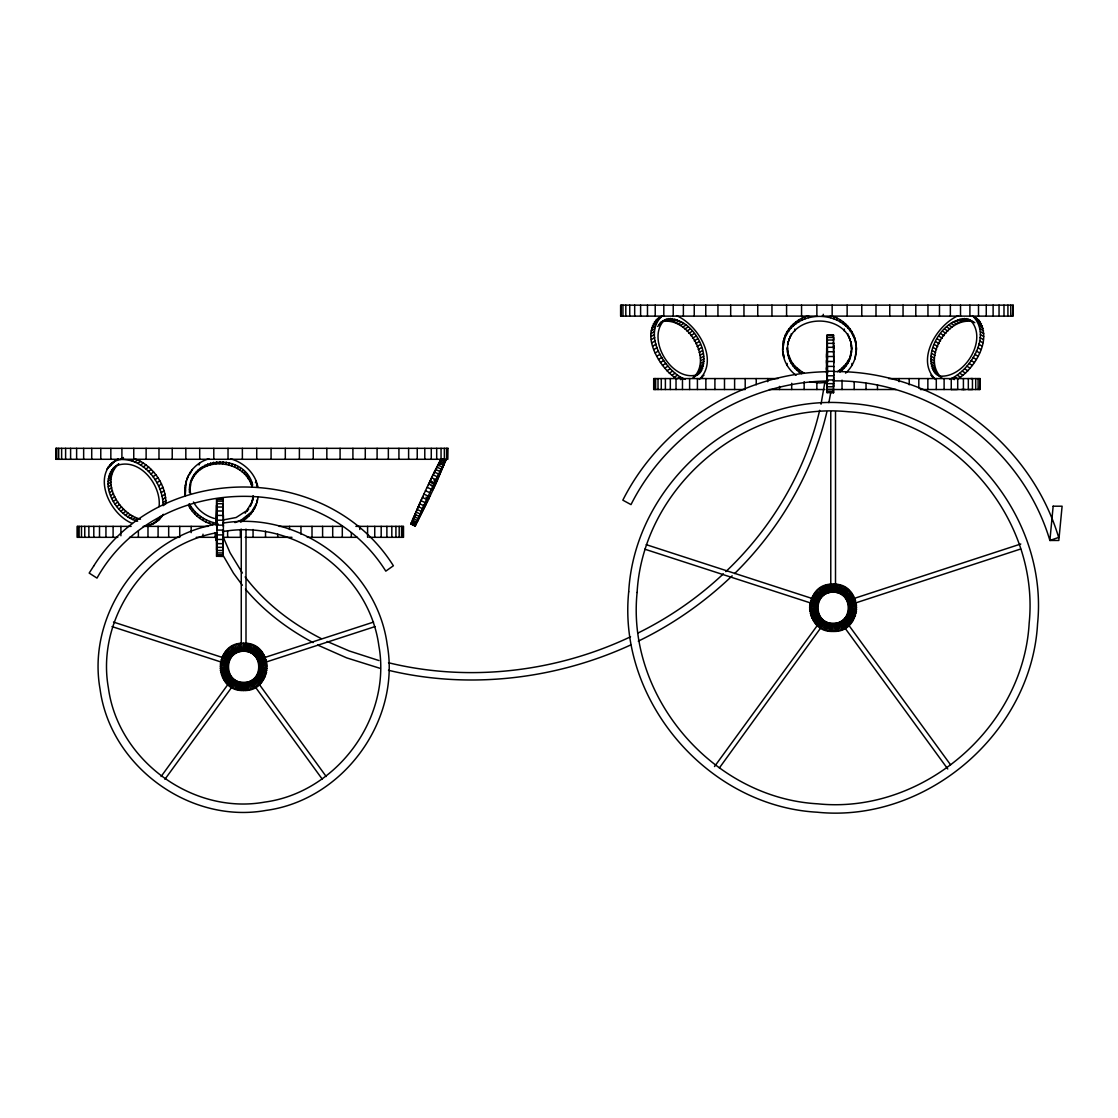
<?xml version="1.0" encoding="UTF-8"?>
<svg xmlns="http://www.w3.org/2000/svg" width="1118" height="1118" viewBox="0 0 1118 1118"><rect width="100%" height="100%" fill="white"/><g stroke="black" fill="none" stroke-linecap="round" stroke-linejoin="round"><path stroke-width="1.5" d="M146.123 459.288L146.123 448.332M228.03 459.288L228.03 448.332M243.626 684.775C220.539 685.865 220.539 647.853 243.626 648.957C266.713 647.853 266.713 685.865 243.626 684.775L243.626 690.491C213.175 691.944 213.175 641.788 243.626 643.241C274.092 641.788 274.092 691.944 243.626 690.491L243.626 682.469C223.516 683.419 223.516 650.299 243.626 651.263C263.75 650.299 263.75 683.419 243.626 682.469M285.314 459.288L285.314 448.332M299.386 459.288L299.386 448.332M326.833 459.288L326.833 448.332M340.082 459.288L340.082 448.332M352.911 459.288L352.911 448.332M365.279 459.288L365.279 448.332M377.101 459.288L377.101 448.332M381.182 537.325L381.182 526.368M386.884 537.325L386.884 526.368M388.351 459.288L388.351 448.332M398.93 459.288L398.93 448.332M401.572 537.325L401.572 526.368M424.784 459.288L424.784 448.332M431.269 459.288L431.269 448.332M441.051 459.288L441.051 448.332M444.363 459.288L444.363 448.332M446.613 459.288L446.613 448.332M785.577 334.534L783.425 340.808L782.67 349.529L785.577 334.534C789.783 325.604 798.056 318.882 807.448 316.003M788.064 355.398L787.421 347.53C786.695 358.053 792.592 368.325 801.578 373.664L801.578 371.651L794.758 366.033L791.292 361.394L788.064 353.4M833.134 592.191C813.024 591.24 813.024 624.347 833.134 623.397C853.258 624.347 853.258 591.24 833.134 592.191L833.134 584.169C863.599 582.716 863.599 632.872 833.134 631.418C802.682 632.872 802.682 582.716 833.134 584.169L833.134 589.885C856.22 588.795 856.22 626.793 833.134 625.703C810.047 626.793 810.047 588.795 833.134 589.885M849.107 360.848L851.469 350.507C851.525 359.004 846.605 366.97 839.939 371.987L839.939 369.988L846.144 363.797L849.107 358.85M854.711 337.608L856.178 346.119C855.522 332.102 845.054 319.86 831.61 316.003M856.178 352.939L856.374 347.53C856.793 357.145 852.824 366.746 845.571 373.146M899.124 381.699L899.124 378.569M927.856 389.525L927.856 378.569M968.328 378.569L968.328 389.525L972.45 389.525L972.45 378.569M975.707 389.525L975.707 378.569M978.502 316.128L978.502 305.158M888.642 378.569L980.039 378.569L980.039 389.525L920.324 389.525M993.119 316.128L993.119 305.158M1007.919 316.128L1007.919 305.158M816.867 305.158L816.867 316.128L620.616 316.128L620.616 305.158L1013.118 305.158L1013.118 316.128L821.968 316.128M216.92 530.435L216.654 498.782L223.069 498.81L223.334 522.665M217.004 530.072L223.418 530.086L223.39 534.921L216.976 534.893L217.004 520.177L223.418 520.205L223.404 515.44L216.99 515.412L216.626 505.224L216.165 521.212M826.943 379.868L827.096 392.739L827.474 366.383L833.888 366.411L833.86 371.232L827.446 371.218M833.79 366.774L833.525 335.12L827.124 335.107L826.635 357.536L826.663 348.033M826.426 383.977L826.44 380.986M216.906 534.166L216.948 539.449L223.362 539.477L223.39 534.921M827.027 380.19L827.027 372.895L827.027 379.505M833.776 370.505L833.832 375.788L827.418 375.774M215.956 532.979L215.998 540.19L215.914 539.295M826.481 373.063L826.426 367.724M216.85 540.805L216.654 549.986L216.557 536.57L216.626 556.429L216.878 537.66M223.041 549.916L223.418 525.139L217.004 525.111M826.509 369.625L826.495 360.387M833.469 385.067L833.525 386.325L833.762 373.999M216.109 525.502L216.654 498.782M216.585 556.275L223.041 556.443L223.265 540.832M826.565 363.252L826.579 353.777M827.027 381.056L827.096 386.213L827.474 361.435L833.888 361.449M827.054 392.6L833.511 392.767L833.735 377.143M941.775 377.367C912.917 362.232 947.785 304.753 974.812 322.725M936.311 374.348L941.146 377.325C921.679 358.543 947.659 315.723 973.275 321.746M949.559 379.421C971.039 370.1 992.421 334.883 972.353 315.639M954.716 376.892L958 378.89C976.14 367.361 994.866 335.274 975.637 317.638M826.705 352.575L827.096 341.535L827.348 351.555M826.845 339.565L826.943 336.951M787.421 349.529C787.24 311.573 851.804 311.573 851.636 349.529L850.98 341.675L850.98 343.673M851.469 352.505L851.636 347.53M685.236 379.421L680.079 376.892L676.781 378.89C659.173 368.032 637.665 331.543 661.129 316.813M680.079 376.892C661.94 365.362 643.213 333.276 662.443 315.639M661.073 322.054C687.933 306.653 720.872 361.31 693.649 377.325C713.116 358.543 687.137 315.723 661.521 321.746M242.396 682.413L241.781 690.421L242.229 684.719M244.856 651.305L245.471 643.311L245.024 649.013M831.904 623.355L831.289 631.349L831.736 625.647M834.363 592.247L834.978 584.239L834.531 589.941M137.626 521.212C116.104 516.041 96.609 482.976 116.02 465.885C139.037 456.605 161.579 484.793 159.091 506.566M140.477 519.199C118.955 514.042 99.46 480.964 118.871 463.886L114.302 467.114M185.77 483.968L185.281 496.113L184.805 489.293L186.44 480.768L185.127 485.967M191.01 482.04L189.543 492.703C186.427 456.004 244.437 451.169 252.64 484.835L252.011 486.833C245.108 460.099 201.813 454.607 191.262 481.383L191.905 479.37M252.822 498.558L253.451 496.56L252.221 501.339L253.101 495.679M824.749 382.929L821.017 404.213M241.208 682.273L239.979 690.211L240.859 684.565M246.058 651.445L247.288 643.521L246.393 649.167M830.716 623.215L829.486 631.139L830.367 625.493M835.565 592.372L836.795 584.448L835.901 590.094M787.575 344.554L788.064 341.675L788.064 343.673M830.618 393.27L828.871 402.62M257.475 499.425L256.791 502.625L258.104 497.426M240.049 682.05L238.218 689.862L239.518 684.3M247.218 651.668L249.048 643.856M827.725 630.804L829.556 622.978M836.725 592.61L838.556 584.798M223.069 498.81L216.557 499.159M833.525 335.12L827.027 335.47M833.427 341.87L833.804 362.889M819.662 410.306C805.24 471.768 771.574 528.311 725.82 571.619M826.831 411.983C812.506 473.235 779.372 529.541 734.638 573.548M411.857 522.595L410.865 524.09L420.382 502.01M423.526 506.566L415.155 526.103L410.851 523.923M855.619 354.252L854.711 359.465M238.917 681.742L236.499 689.401L238.218 683.936M248.336 651.99L250.753 644.331L249.034 649.782M828.424 622.67L826.006 630.328L827.725 624.878M837.843 592.917L840.261 585.259L838.542 590.709M188.802 474.787L186.832 479.706C189.976 469.518 198.697 461.65 208.912 458.799M184.805 489.293L185.448 487.28M190.437 472.02L189.794 474.032L192.352 469.462M184.861 492.703L185.49 490.69M189.794 486.833L190.423 484.835M192.422 478.839L193.065 476.827M189.501 489.726L190.144 487.714M193.847 476.436L194.49 474.437M195.524 474.2L196.167 472.187M199.018 465.004L199.661 463.006M197.439 472.131L198.068 470.119M199.563 470.245L200.192 468.246M201.897 468.568L202.526 466.569M190.353 508.606L190.996 506.608L189.249 503.687L188.621 505.685C193.582 514.965 202.596 521.757 212.672 524.594L213.3 522.595L216.85 523.42M204.412 467.114L205.041 465.102M192.366 511.359L193.009 509.361L190.996 506.608M207.096 465.885L207.738 463.886M194.644 513.931L195.287 511.932L193.009 509.361M209.946 464.906L210.589 462.908M212.937 464.194L213.58 462.181M197.159 516.306L197.802 514.308L195.287 511.932M216.053 463.746L216.696 461.748M199.898 518.459L200.541 516.46L197.802 514.308M219.296 463.593L219.925 461.594M202.833 520.387L203.476 518.389L200.541 516.46M222.552 463.746L223.195 461.748M205.964 522.064L206.592 520.052L203.476 518.389M225.738 464.194L226.367 462.181M209.248 523.462L209.877 521.463L206.592 520.052M228.827 464.906L229.456 462.908M231.803 465.885L232.446 463.886M234.668 467.114L235.297 465.102M237.379 468.568L238.022 466.569M239.951 470.245L240.58 468.246M242.327 472.131L242.969 470.119M244.521 474.2L245.163 472.187M246.505 476.436L247.148 474.437M248.266 478.839L248.909 476.827M249.775 481.383L250.418 479.37M251.033 484.052L251.662 482.04M255.77 505.685L256.413 503.687L251.522 511.932L241.334 520.052L240.691 522.064C249.104 517.83 255.309 509.794 257.433 500.626M245.163 513.274L251.969 502.01L250.18 506.566L250.809 504.553M243.584 520.387L244.213 518.389M255.421 482.766L256.064 480.768C251.606 469.965 241.726 461.916 230.574 458.799M247.707 509.193L247.078 511.206L248.755 508.956M246.253 518.459L246.896 516.46M256.539 485.967L257.182 483.968L256.064 480.768M248.699 516.306L249.328 514.308M250.879 513.931L251.522 511.932M252.808 511.359L253.437 509.361M254.443 508.606L255.072 506.608M185.812 482.766L187.461 477.693M251.34 504.022L252.864 499.341M439.891 462.181L439.262 463.886M413.227 518.486L419.236 504.553M234.836 688.8L237.827 681.351M249.44 652.381L252.416 644.932M826.468 624.417L824.343 629.727L827.334 622.279M839.8 591.17L841.924 585.86L838.933 593.309M440.576 461.329L441.149 459.917M664.819 319.734C644.834 338.516 672.715 384.103 698.484 374.348M111.437 463.327L118.452 458.799C90.278 472.998 109.075 514.28 132.427 523.462M422.45 508.956L417.168 521.799L426.224 504.022M437.935 478.839L444.293 463.593L438.703 474.2M424.672 504.022L422.464 508.606L418.174 506.608M432.945 489.726L446.292 459.302L435.223 481.383M421.598 499.341L419.488 503.687L423.778 505.685L425.888 501.339M437.669 479.706L430.095 496.113M422.884 496.56L420.885 500.626L425.175 502.625L427.174 498.558M429.759 492.703L431.352 489.293L427.062 487.28L422.352 497.426L426.643 499.425L428.501 495.679M426.992 487.714L433.001 474.787L437.292 476.785L438.633 474.032L434.343 472.02L428.348 484.835M431.282 489.726L432.918 485.967L428.627 483.968M428.543 499.425L430.178 495.679M432.638 486.833L434.427 482.766L430.137 480.768M427.02 502.625L428.823 498.558L425.958 497.231M437.292 476.785L433.952 484.052L429.661 482.04M427.495 501.339L415.155 526.103M434.343 472.02L441.023 458.799L445.313 460.798M433.323 474.437L440.003 461.594M233.243 688.087L236.778 680.89M250.488 652.842L254.024 645.631M822.75 629.015L826.286 621.818M839.995 593.77L843.531 586.573M414.904 516.278L415.658 514.825M412.472 521.463L413.213 520.052M785.577 336.532C798.084 308.316 844.984 310.063 854.711 339.606M413.73 518.486L414.261 517.508M234.584 682.329L231.706 687.263L235.758 680.345M252.668 651.403L255.547 646.456L251.494 653.387M719.377 767.926L824.092 623.257M842.175 592.33L845.054 587.397L841.002 594.315M821.213 628.19L825.266 621.273M699.309 379.421C719.377 360.178 697.995 324.961 676.516 315.639M116.258 459.917L106.853 469.085M146.751 525.921L153.907 523.462L160.475 516.306M151.727 524.594L158.728 520.052L163.312 514.308M233.48 681.617L230.238 686.326L234.794 679.73M253.772 652.101L257.014 647.392L252.458 654.002M822.988 622.558L819.746 627.268L824.301 620.658M843.279 593.043L846.522 588.32L841.966 594.93M161.09 776.521L228.547 683.601M164.919 779.302L232.181 686.676M714.514 766.543L818.32 624.11M232.432 680.834L228.855 685.306L233.872 679.045M254.834 652.884L258.412 648.426L253.381 654.687M823.379 619.973L818.362 626.234L821.94 621.762M842.888 595.615L847.919 589.354L844.342 593.826M227.541 684.174L233.005 678.291M254.247 655.428L259.711 649.558M817.048 625.102L822.513 619.218M843.755 596.369L849.219 590.486M232.195 677.48L226.325 682.944L230.518 679.059M255.058 656.238L260.941 650.774L256.749 654.673M815.833 623.872L821.702 618.408M844.565 597.18L850.449 591.715M723.388 573.841C698.079 597.655 669.151 617.667 638.001 633.026M732.15 575.826C704.494 602.281 672.743 624.515 638.266 641.145M245.806 511.261L236.136 517.508L223.949 519.8M231.454 676.614L225.193 681.645L229.651 678.067M255.812 657.104L262.059 652.087L257.601 655.665M820.961 617.541L814.701 622.572L819.159 618.995M845.32 598.046L851.567 593.015L847.109 596.593M109.676 465.004L112.527 463.006M108.153 466.933L110.989 464.934M115.601 460.798L120.576 459.47L123.427 457.472M112.764 468.568L115.615 466.569M111.437 470.245L114.274 468.246M110.305 472.131L113.156 470.119M109.396 474.2L112.233 472.187M108.698 476.436L111.548 474.437M132.008 460.798L134.859 458.799C152.887 465.591 166.037 484.387 165.953 503.687L163.102 505.685C163.172 483.214 144.348 458.632 120.576 459.47M108.236 478.839L111.073 476.827M134.887 461.93L137.738 459.917M108.013 481.383L110.85 479.37M108.027 484.052L110.864 482.04M137.738 463.327L140.588 461.329M108.292 486.833L111.143 484.835M140.533 465.004L143.383 463.006M108.823 489.726L111.66 487.714M143.258 466.933L146.095 464.934M109.62 492.703L112.457 490.69M145.885 469.085L148.722 467.086M110.654 495.679L113.505 493.667M148.387 471.461L151.237 469.462M111.912 498.558L114.763 496.56M150.776 474.032L153.627 472.02M113.365 501.339L116.216 499.341M153.012 476.785L155.849 474.787M115 504.022L117.851 502.01M116.803 506.566L119.64 504.553M155.081 479.706L157.917 477.693M118.746 508.956L121.596 506.957M156.953 482.766L159.804 480.768M120.828 511.206L123.665 509.193M158.63 485.967L161.467 483.968M123.022 513.274L125.859 511.261M160.07 489.293L162.907 487.28M125.314 515.146L128.151 513.148M161.258 492.703L164.108 490.69M127.676 516.823L130.526 514.825M130.107 518.277L132.958 516.278M162.18 496.113L165.017 494.1M132.595 519.507L135.432 517.508M162.781 499.425L165.618 497.426M135.096 520.485L137.947 518.486M163.088 502.625L165.925 500.626M149.323 525.418L154.563 522.595M159.175 518.459L162.026 516.46M157.638 520.387L160.489 518.389M153.907 523.462L158.728 520.052M230.769 675.705L224.159 680.247L228.869 677.005M256.497 658.027L263.093 653.471L258.384 656.713M820.277 616.633L813.666 621.189L818.376 617.947M845.991 598.955L852.601 594.413L847.891 597.641M837.466 371.651L839.939 369.988M657.384 318.756L661.353 316.296M655.805 320.167L659.103 318.169M654.449 321.844L657.747 319.846M653.317 323.773L656.601 321.76M652.409 325.925L655.693 323.927M659.718 323.284L661.898 321.942M663.24 321.02L666.538 319.021M651.724 328.287L655.008 326.288M658.53 324.737L660.724 323.409M665.14 320.587L668.424 318.574M657.538 326.414L659.732 325.072M667.194 320.433L670.479 318.434M651.277 330.858L654.575 328.86M669.361 320.587L672.645 318.574M651.081 333.611L654.365 331.613M671.555 321.02L674.853 319.021M673.791 321.746L677.089 319.734M651.123 336.532L654.407 334.534M676.041 322.725L679.325 320.712M651.417 339.606L654.715 337.608M678.277 323.94L681.561 321.942M651.976 342.807L655.274 340.808M680.499 325.408L683.797 323.409M682.693 327.085L685.977 325.072M652.8 346.119L656.098 344.12M684.831 328.958L688.115 326.959M653.904 349.529L657.188 347.53M686.899 331.026L690.183 329.027M655.232 352.939L658.53 350.94M688.884 333.276L692.182 331.263M656.783 356.251L660.067 354.252M690.784 335.666L694.068 333.667M692.559 338.209L695.843 336.211M658.516 359.465L661.8 357.453M694.208 340.878L697.492 338.88M660.403 362.525L663.687 360.527M695.717 343.673L699.002 341.675M662.443 365.446L665.741 363.448M697.059 346.552L700.343 344.554M664.623 368.199L667.907 366.201M698.219 349.529L701.517 347.53M666.901 370.771L670.185 368.772M699.183 352.505L702.467 350.507M669.277 373.146L672.561 371.148M699.896 355.398L703.194 353.4M671.722 375.299L675.02 373.3M700.385 358.179L703.669 356.181M700.651 360.848L703.935 358.85M674.238 377.227L677.522 375.215M700.679 363.392L703.977 361.394M700.511 365.796L703.795 363.797M680.457 379.631L682.651 378.303M700.12 368.032L703.404 366.033M699.519 370.1L702.817 368.101M698.736 371.987L702.02 369.988M697.744 373.664L701.028 371.651M693.02 377.367L695.214 376.039M696.556 375.117L699.84 373.119M701.811 376.556L704.005 375.215M700.455 378.233L702.649 376.892M230.154 674.727L223.223 678.794L228.17 675.901M257.112 658.991L264.03 654.938L259.096 657.831M819.662 615.669L812.73 619.721L817.677 616.829M846.619 599.933L853.537 595.866L848.604 598.759M630.566 636.771C555.87 672.17 469.001 682.399 388.519 662.736M229.609 673.721L222.398 677.256L227.541 674.741M257.643 660.011L264.854 656.476L259.711 658.991M811.906 618.184L819.117 614.648M849.219 599.919L854.362 597.403L847.151 600.939M241.334 520.052L234.962 522.595M958.28 315.639C936.8 324.961 915.418 360.178 935.486 379.421M630.692 644.96C555.618 679.451 469.029 689.652 388.477 670.283M221.685 675.649L229.134 672.673M258.118 661.059L265.567 658.069M816.503 614.453L811.193 616.577L818.642 613.6M849.764 601.135L855.074 599.01L847.626 601.987M264.561 657.552L373.552 622.083M265.679 662.177L375.019 626.597M853.244 598.731L1020.79 543.991M855.997 602.812L1020.622 549.022M226.549 672.267L221.098 674L228.743 671.569M260.704 661.465L266.168 659.732L258.51 662.149M810.606 614.928L818.25 612.51M848.017 603.077L855.661 600.659M226.199 670.968L220.623 672.281L228.435 670.451M261.067 662.75L266.629 661.451L258.817 663.281M815.707 611.895L810.131 613.209L817.943 611.378M850.574 603.692L856.136 602.378L848.324 604.209M218.122 523.923C142.615 535.564 86.505 614.034 100.089 689.275C110.361 766.137 189.627 824.259 266.042 810.41C342.905 800.125 401.027 720.872 387.177 644.443C376.948 568.21 298.772 510.129 222.803 523.14M217.409 532.629C147.283 544.634 95.799 617.891 108.404 687.975C118.089 760.38 192.757 815.148 264.742 802.095C337.147 792.396 391.915 717.728 378.848 645.743C369.164 573.352 294.495 518.584 222.51 531.637M225.934 669.626L220.288 670.52L228.212 669.291M261.332 664.092L266.978 663.212L259.041 664.441M815.441 610.568L809.795 611.448L817.719 610.218M850.826 605.02L856.486 604.139L848.548 605.369M825.727 382.426L819.522 382.929L809.753 381.699M815.288 609.198L809.586 609.645L817.579 609.017M850.994 606.389L856.695 605.942L848.688 606.571M225.78 668.257L220.078 668.704L228.072 668.089M261.486 665.462L267.188 665.014L259.18 665.629M828.27 371.721C742.981 372.406 661.101 424.099 622.838 500.165L630.999 504.609C667.726 431.45 746.433 381.657 828.438 381.014M1013.118 305.158L1012.517 316.128M777.988 378.569L653.695 378.569L653.695 389.525L745.203 389.525L745.203 378.569M970.801 378.569L972.185 378.569M980.039 378.569L979.55 389.525M951.334 389.525L956.784 389.525M961.494 389.525L965.421 389.525M769.394 389.525L824.805 389.525M832.7 389.525L896.091 389.525M131.141 526.368L77.17 526.368L77.17 537.325L117.781 537.325M143.174 526.368L208.214 526.368M279.221 526.368L342.304 526.368L342.304 537.325M355.873 526.368L403.514 526.368L403.514 537.325L369.024 537.325M129.534 537.325L179.732 537.325L179.732 526.368M196.251 537.325L216.305 537.325M222.957 537.325L240.342 537.325L240.342 529.499M245.108 537.325L291.966 537.325M307.268 537.325L357.369 537.325M809.516 607.801L817.538 607.801M848.744 607.801L856.765 607.801M220.008 666.859L228.03 666.859M259.236 666.859L267.258 666.859M827.124 335.107L833.609 335.819M827.278 337.454L833.693 337.482L833.749 340.04L827.334 340.012L827.194 335.791M827.334 340.012L827.39 343.338L833.804 343.366M827.39 343.338L827.432 347.293L833.846 347.321M833.874 351.751L827.46 351.737L827.39 358.948M833.888 356.516L827.474 356.502L827.39 362.861M827.39 379.952L833.804 379.966M827.348 383.642L833.762 383.656M827.292 386.758L833.707 386.786M827.25 389.26L833.665 389.274M827.194 391.09L833.609 391.118M827.013 391.873L833.427 391.887L833.511 392.767M827.152 392.25L833.567 392.264M216.738 499.466L223.139 499.494M216.808 501.144L223.223 501.171M216.864 503.701L223.279 503.729M216.92 507.027L223.334 507.041M216.962 510.982L223.376 510.996M216.92 543.627L223.334 543.655M216.878 547.317L223.293 547.345M216.822 550.447L223.237 550.461M216.78 552.935L223.195 552.963M216.724 554.766L223.139 554.794M216.682 555.926L223.097 555.953M833.148 371.595C933.963 370.058 1029.902 440.897 1058.662 537.437L1049.886 540.469C1022.313 447.605 930.092 379.407 833.134 380.889M817.579 606.571L809.586 605.942L815.288 606.389M848.688 609.017L856.695 609.645L850.994 609.198M228.072 665.629L220.078 665.014L225.78 665.462M259.18 668.089L267.188 668.704L261.486 668.257M848.548 610.218L856.486 611.448L850.826 610.568M259.041 669.291L266.978 670.52L261.332 669.626M815.441 605.02L809.795 604.139L817.719 605.369M228.212 664.441L220.288 663.212L225.934 664.092M380.344 668.424L346.65 657.859L317.694 645.058M939.581 376.039C964.624 378.722 989.025 338.447 969.977 319.734M817.943 604.209L810.131 602.378L815.707 603.692M848.324 611.378L856.136 613.209L850.574 611.895M228.435 663.281L220.623 661.451L226.199 662.75M258.817 670.451L266.629 672.281L261.067 670.968M378.932 660.542L349.263 650.969L327.183 641.48M810.606 600.659L818.25 603.077M848.017 612.51L855.661 614.928M221.098 659.732L228.743 662.149M258.51 671.569L266.168 674M646.232 544.662L812.283 598.535M644.765 549.176L810.816 603.049M113.477 622.069L222.65 657.552M112.01 626.583L221.546 662.177M214.418 518.486C205.642 516.013 197.788 510.101 193.456 502.01M209.877 521.463L213.3 522.595M818.642 601.987L811.193 599.01L816.503 601.135M847.626 613.6L855.074 616.577L849.764 614.453M221.685 658.069L229.134 661.059M258.118 672.673L265.567 675.649M442.924 458.646L445.789 459.973M440.408 459.917L444.698 461.93M439.667 461.329L443.958 463.327M439.136 462.908L443.427 464.906M438.801 463.006L443.091 465.004M437.837 464.934L442.253 467.114M436.761 467.086L441.051 469.085M435.587 469.462L439.877 471.461M431.604 477.693L435.894 479.706M433.91 480.041L436.775 481.383M432.694 482.71L435.559 484.052M431.422 485.505L434.287 486.833M425.469 490.69L429.885 492.703L428.18 496.113L423.89 494.1M416.93 509.361L421.22 511.359M415.784 511.932L420.089 513.931M414.75 514.308L419.04 516.306M413.814 516.46L418.104 518.459M412.989 518.389L417.28 520.387M412.29 520.052L416.581 522.064M411.717 521.463L416.008 523.462M411.284 522.595L415.575 524.594M410.991 523.42L415.281 525.418M411.047 523.923L415.337 525.921M817.048 599.919L811.906 597.403L819.117 600.939M849.219 615.669L854.362 618.184L847.151 614.648M227.541 658.991L222.398 656.476L229.609 660.011M259.711 674.741L264.854 677.256L257.643 673.721M321.048 638.49C291.854 623.564 264.994 603.217 245.149 576.916M313.082 642.598C287.564 629.057 264.127 611.253 245.443 589.13M801.578 371.651L804.233 373.119M817.677 598.759L812.73 595.866L819.662 599.933M848.604 616.829L853.537 619.721L846.619 615.655M228.17 657.831L223.223 654.938L230.154 658.991M259.096 675.901L264.03 678.794L257.112 674.727M974.127 316.757L977.411 318.756M975.693 318.169L978.991 320.167M977.048 319.846L980.346 321.844M978.194 321.76L981.478 323.773M979.102 323.927L982.387 325.925M968.258 319.021L971.556 321.02M979.787 326.288L983.071 328.287M966.371 318.574L969.655 320.587M964.317 318.434L967.601 320.433M980.22 328.86L983.519 330.858M962.151 318.574L965.435 320.587M959.943 319.021L963.241 321.02M980.43 331.613L983.714 333.611M957.707 319.734L961.005 321.746M980.388 334.534L983.672 336.532M955.471 320.712L958.755 322.725M980.081 337.608L983.379 339.606M953.221 321.942L956.519 323.94M950.999 323.409L954.297 325.408M979.522 340.808L982.82 342.807M948.819 325.072L952.103 327.085M978.697 344.12L981.995 346.119M946.68 326.959L949.965 328.958M977.607 347.53L980.891 349.529M944.612 329.027L947.896 331.026M976.266 350.94L979.55 352.939M942.614 331.263L945.912 333.276M974.728 354.252L978.012 356.251M940.727 333.667L944.011 335.666M938.952 336.211L942.236 338.209M972.995 357.453L976.28 359.465M937.303 338.88L940.587 340.878M971.095 360.527L974.393 362.525M935.794 341.675L939.078 343.673M969.054 363.448L972.353 365.446M934.452 344.554L937.736 346.552M966.888 366.201L970.172 368.199M933.278 347.53L936.577 349.529M964.61 368.772L967.895 370.771M932.328 350.507L935.612 352.505M962.235 371.148L965.519 373.146M931.601 353.4L934.9 355.398M959.775 373.3L963.073 375.299M931.126 356.181L934.41 358.179M930.861 358.85L934.145 360.848M957.274 375.215L960.558 377.227M930.819 361.394L934.117 363.392M931.001 363.797L934.285 365.796M952.145 378.303L954.339 379.631M931.392 366.033L934.676 368.032M931.979 368.101L935.277 370.1M932.775 369.988L936.059 371.987M933.768 371.651L937.052 373.664M934.941 373.119L938.24 375.117M930.791 375.215L932.985 376.556M932.146 376.892L934.341 378.233M820.277 598.955L813.666 594.413L818.376 597.641M845.991 616.633L852.601 621.189L847.891 617.947M228.869 656.713L224.159 653.471L230.769 658.027M258.384 677.005L263.093 680.247L256.497 675.705M820.961 598.046L814.701 593.015L819.159 596.593M845.32 617.541L851.567 622.572L847.109 618.995M229.651 655.665L225.193 652.087L231.454 657.104M257.601 678.067L262.059 681.645L255.812 676.614M796.086 375.299C787.421 368.954 782.041 358.333 782.67 347.53M820.025 595.601L815.833 591.715L821.702 597.18M846.256 619.987L850.449 623.872L844.565 618.408M230.518 654.673L226.325 650.774L232.195 656.238M256.749 679.059L260.941 682.944L255.058 677.48M817.048 590.486L822.513 596.369M843.755 619.218L849.219 625.102M227.541 649.558L233.005 655.441M254.247 678.291L259.711 684.174M818.362 589.354L823.379 595.615M842.888 619.973L847.919 626.234M228.855 648.426L233.872 654.687M253.381 679.045L258.412 685.306M242.354 585.231L233.508 573.227L223.474 556.079M847.835 623.928L950.552 764.782M845.138 628.26L947.757 768.974M258.705 683.601L326.19 776.521M255.086 686.676L322.361 779.302M242.396 573.017L230.042 552.739L222.999 536.626M822.988 593.043L819.746 588.32L824.301 594.93M843.279 622.558L846.522 627.268L841.966 620.658M230.238 647.392L234.794 654.002M252.458 679.73L257.014 686.326M821.213 587.397L825.266 594.315M842.175 623.257L845.054 628.19L841.002 621.273M235.758 653.387L231.706 646.456L234.584 651.403M251.494 680.345L255.547 687.263M826.286 593.77L822.75 586.573L825.266 591.702M839.995 621.818L843.531 629.015L841.015 623.886M233.243 645.631L236.778 652.842M250.488 680.89L254.024 688.087L251.508 682.958M826.468 591.17L824.343 585.86L827.334 593.309M838.933 622.279L841.924 629.727M234.836 644.932L237.827 652.381M249.426 681.351L252.416 688.8M215.564 537.842L217.395 542.454M826.006 585.259L828.424 592.917M837.843 622.67L840.261 630.328M236.499 644.331L238.917 651.99M248.336 681.742L250.753 689.401M784.333 357.453L783.425 354.252L783.425 356.251M829.556 592.61L827.725 584.798L829.025 590.36M836.725 622.978L838.556 630.804L837.242 625.228M257.182 483.968L257.965 487.28M238.218 643.856L240.049 651.668M247.218 682.05L249.048 689.862M830.367 590.094L829.486 584.448L830.716 592.372M835.901 625.493L836.795 631.139L835.565 623.215M240.859 649.167L239.979 643.521L241.208 651.445M246.393 684.565L247.288 690.211L246.058 682.273M190.186 490.69L190.549 493.667M223.041 505.238L223.293 515.258M831.289 584.239L831.904 592.247M834.363 623.355L834.978 631.349M241.781 643.311L242.396 651.305M244.856 682.413L245.471 690.421M856.178 344.12L856.374 349.529M833.693 345.63L833.735 348.369M827.432 347.293L827.376 355.147M216.878 515.244L216.906 518.822M223.418 520.205L223.334 526.564M1010.77 305.158L1010.77 316.128M1003.992 305.158L1003.992 316.128M999.045 305.158L999.045 316.128M986.258 305.158L986.258 316.128M978.096 378.569L978.096 389.525M969.907 305.158L969.907 316.128M963.409 378.569L963.409 389.525M960.516 305.158L960.516 316.128M957.707 378.569L957.707 389.525M951.25 378.569L951.25 389.525M950.356 305.158L950.356 316.128M944.109 378.569L944.109 389.525M939.483 305.158L939.483 316.128M936.297 378.569L936.297 389.525M927.954 305.158L927.954 316.128M918.814 378.569L918.814 387.96M915.796 305.158L915.796 316.128M909.227 378.569L909.227 384.83M903.051 305.158L903.051 316.128M889.76 305.158L889.76 316.128M877.476 384.83L877.476 389.525M875.995 305.158L875.995 316.128M866.031 383.264L866.031 389.525M861.768 305.158L861.768 316.128M855.619 340.808L855.619 342.807M854.194 381.699L854.194 389.525M853.481 334.534L853.481 336.532M851.916 331.613L851.916 333.611M851.916 363.448L851.916 365.446M851.469 344.554L851.469 346.552M850.98 353.4L850.98 355.398M850.071 328.86L850.071 330.858M850.183 338.88L850.183 340.878M850.183 356.181L850.183 358.179M849.107 336.211L849.107 338.209M847.947 326.288L847.947 328.287M847.751 333.667L847.751 335.666M847.751 361.394L847.751 363.392M847.137 305.158L847.137 316.128M846.144 363.797L846.144 365.796M845.571 323.927L845.571 325.925M844.3 329.027L844.3 331.026M844.3 366.033L844.3 368.032M842.958 321.76L842.958 323.773M842.217 368.101L842.217 370.1M842.036 380.134L842.036 389.525M840.121 319.846L840.121 321.844M837.089 318.169L837.089 320.167M835.509 411.676L835.509 586.098M833.86 316.757L833.86 318.756M833.134 623.397L833.134 631.418M832.155 305.158L832.155 316.128M830.772 411.676L830.772 585.916M830.478 315.639L830.478 317.638M823.281 314.298L823.281 316.31M816.867 381.699L816.867 389.525M808.566 315.639L808.566 317.638M805.184 316.757L805.184 318.756M804.149 381.699L804.149 389.525M801.969 318.169L801.969 320.167M801.564 305.158L801.564 316.128M799.104 369.988L799.104 371.987M798.923 319.846L798.923 321.844M796.827 368.101L796.827 370.1M796.086 321.76L796.086 323.773M794.758 329.027L794.758 331.026M794.758 366.033L794.758 368.032M793.473 323.927L793.473 325.925M792.9 363.797L792.9 365.796M791.684 383.264L791.684 389.525M791.292 333.667L791.292 335.666M791.292 361.394L791.292 363.392M791.097 326.288L791.097 328.287M789.937 336.211L789.937 338.209M789.937 358.85L789.937 360.848M788.973 328.86L788.973 330.858M788.861 338.88L788.861 340.878M788.861 356.181L788.861 358.179M787.575 350.507L787.575 352.505M787.128 331.613L787.128 333.611M787.128 363.448L787.128 365.446M786.583 305.158L786.583 316.128M784.333 337.608L784.333 339.606M783.425 340.808L783.425 342.807M782.866 344.12L782.866 346.119M782.866 350.94L782.866 352.939M779.525 386.395L779.525 389.525M771.951 305.158L771.951 316.128M767.703 378.569L767.703 381.699M757.738 305.158L757.738 316.128M756.243 378.569L756.243 384.83M743.959 305.158L743.959 316.128M734.61 378.569L734.61 389.525M730.683 305.158L730.683 316.128M724.492 378.569L724.492 389.525M717.938 305.158L717.938 316.128M714.905 378.569L714.905 389.525M705.765 305.158L705.765 316.128M705.863 378.569L705.863 389.525M697.422 378.569L697.422 389.525M694.236 305.158L694.236 316.128M689.61 378.569L689.61 389.525M683.364 305.158L683.364 316.128M682.469 378.569L682.469 389.525M676.027 378.569L676.027 389.525M673.218 305.158L673.218 316.128M670.325 378.569L670.325 389.525M665.392 378.569L665.392 389.525M663.812 305.158L663.812 316.128M661.283 378.569L661.283 389.525M658.013 378.569L658.013 389.525M655.637 378.569L655.637 389.525M655.218 305.158L655.218 316.128M654.184 378.569L654.184 389.525M647.476 305.158L647.476 316.128M640.614 305.158L640.614 316.128M634.689 305.158L634.689 316.128M629.741 305.158L629.741 316.128M625.814 305.158L625.814 316.128M622.95 305.158L622.95 316.128M621.203 305.158L621.203 316.128M436.691 448.332L436.691 459.288M417.238 448.332L417.238 459.288M408.615 448.332L408.615 459.288M403.025 526.368L403.025 537.325M399.196 526.368L399.196 537.325M395.926 526.368L395.926 537.325M391.817 526.368L391.817 537.325M374.74 526.368L374.74 537.325M367.584 526.368L367.584 537.325M359.772 526.368L359.772 529.499M351.332 532.629L351.332 537.325M332.703 526.368L332.703 537.325M322.599 526.368L322.599 537.325M313.25 448.332L313.25 459.288M312.006 526.368L312.006 537.325M300.966 526.368L300.966 534.194M289.506 526.368L289.506 529.499M277.683 534.194L277.683 537.325M271.073 448.332L271.073 459.288M265.525 531.064L265.525 537.325M256.735 448.332L256.735 459.288M253.059 529.499L253.059 537.325M246.002 529.094L246.002 644.192M243.626 643.241L243.626 651.263M242.368 448.332L242.368 459.288M241.264 529.094L241.264 644.192M227.625 531.064L227.625 537.325M215.159 532.629L215.159 537.325M213.79 448.332L213.79 459.288M203.001 534.194L203.001 537.325M199.703 448.332L199.703 459.288M191.178 526.368L191.178 532.629M185.826 448.332L185.826 459.288M172.228 448.332L172.228 459.288M168.678 526.368L168.678 537.325M158.98 448.332L158.98 459.288M158.085 526.368L158.085 537.325M147.981 526.368L147.981 537.325M138.38 531.064L138.38 537.325M133.755 448.332L133.755 459.288M121.904 448.332L121.904 459.288M120.912 526.368L120.912 535.76M113.1 526.368L113.1 537.325M110.836 448.332L110.836 459.288M105.944 526.368L105.944 537.325M100.774 448.332L100.774 459.288M99.502 526.368L99.502 537.325M93.8 526.368L93.8 537.325M91.718 448.332L91.718 459.288M88.867 526.368L88.867 537.325M84.758 526.368L84.758 537.325M83.654 448.332L83.654 459.288M81.488 526.368L81.488 537.325M79.112 526.368L79.112 537.325M77.659 526.368L77.659 537.325M76.625 448.332L76.625 459.288M70.602 448.332L70.602 459.288M65.613 448.332L65.613 459.288M61.63 448.332L61.63 459.288M58.695 448.332L58.695 459.288M56.78 448.332L56.78 459.288M56.068 448.332L56.068 459.288M447.983 448.332L447.815 459.288L55.9 459.288L55.9 448.332L447.983 448.332M628.707 591.813C617.541 700.79 707.862 806.176 817.16 812.213C926.137 823.379 1031.523 733.073 1037.56 623.774C1048.726 514.797 958.405 409.412 849.121 403.374C740.13 392.208 634.758 482.515 628.707 591.813M637.106 592.47C626.387 696.975 713.005 798.028 817.803 803.828C922.308 814.533 1023.361 727.916 1029.161 623.117C1039.88 518.612 953.263 417.559 848.464 411.759C743.959 401.055 642.906 487.672 637.106 592.47M1053.156 506.202L1049.886 540.469L1058.816 540.469L1062.1 506.202L1053.156 506.202M93.814 565.848L89.174 573.087L97 578.104C156.24 472.257 321.565 468.344 385.794 571.144L393.382 565.764C327.42 460.756 159.748 460.714 93.814 565.848"/></g></svg>
